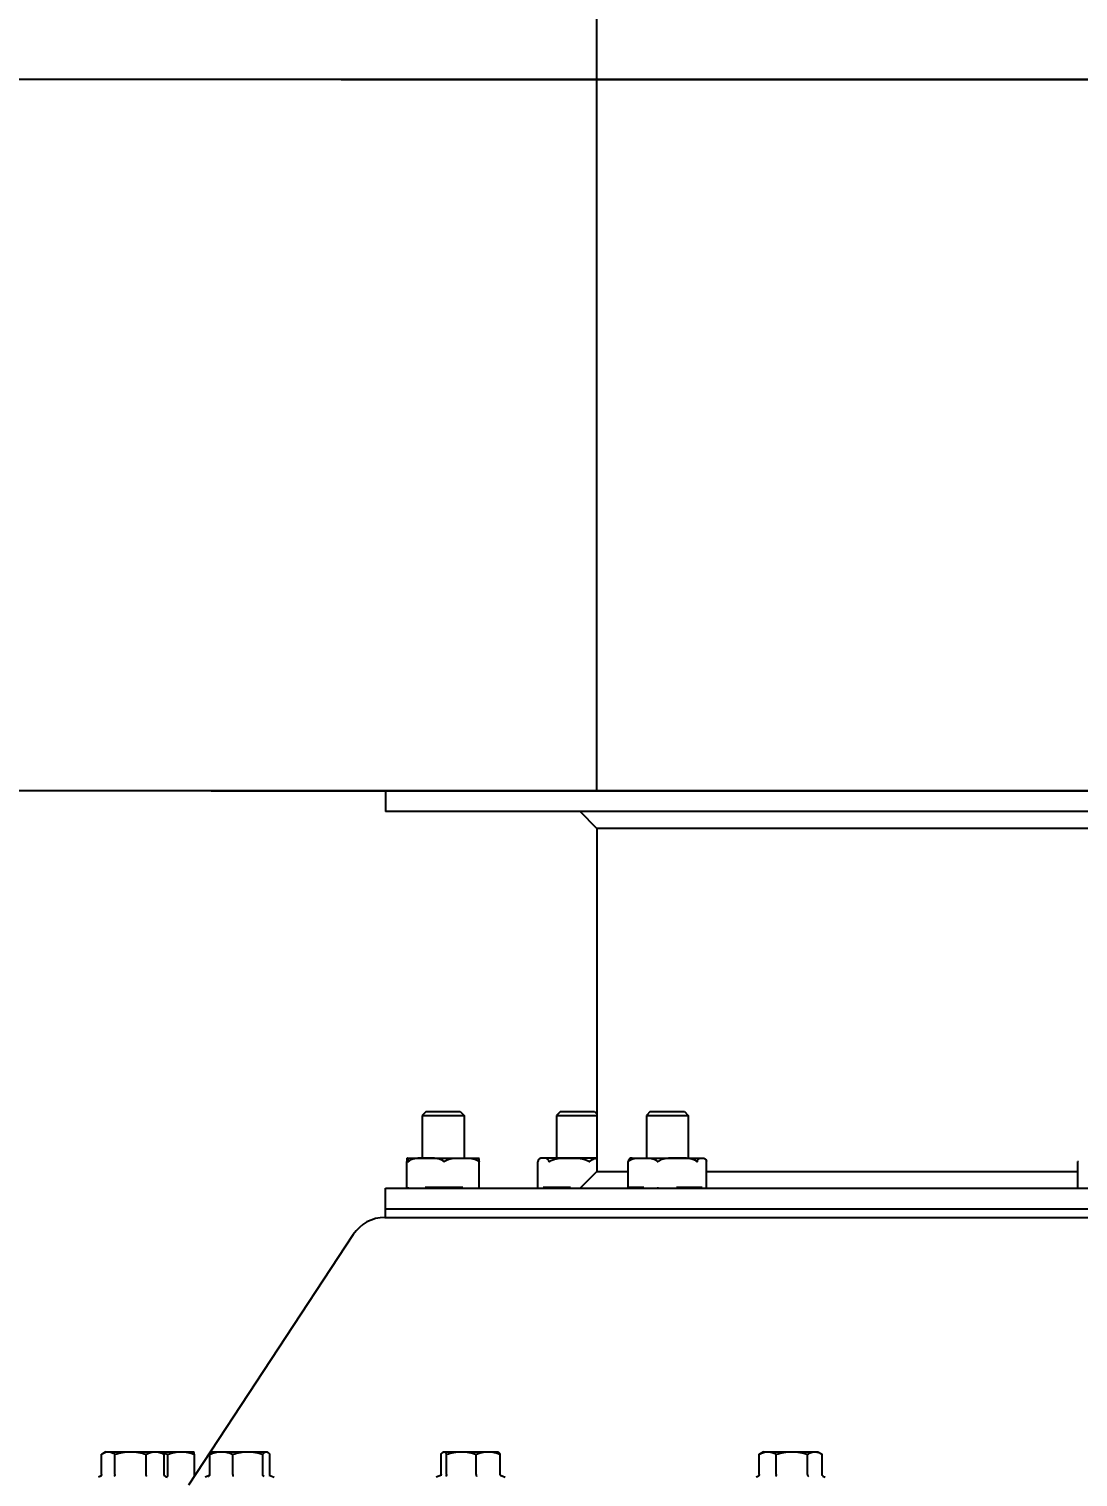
# Model space of a CAD drawing. Header units: millimetres. Extents: x 11802 to 19889, y -472 to 9054.
# Drawn here: x 12100.5 to 12351, y 615.6 to 961.7 of the extents above; entities that cross this region are included whole.
import ezdxf

# ---------------------------------------------------------------- set-up
doc = ezdxf.new("R2010")
doc.units = ezdxf.units.MM
doc.header["$LTSCALE"] = 307.34
doc.header["$PDMODE"] = 3
doc.header["$PDSIZE"] = 8
doc.layers.get('0').update_dxf_attribs({"linetype": 'CONTINUOUS'})
doc.layers.get('Defpoints').update_dxf_attribs({"linetype": 'CONTINUOUS'})
doc.styles.get("Standard").update_dxf_attribs({"font": 'calibri.ttf'})
doc.dimstyles.get("Standard").update_dxf_attribs({"dimtxt": 35, "dimasz": 35, "dimexe": 1.5, "dimexo": 1, "dimtad": 1, "dimdsep": 46, "dimtxsty": 'Standard', "dimblk": '_FILLED', "dimblk1": '_FILLED', "dimblk2": '_FILLED', "dimcen": 0.09, "dimazin": 2, "dimtol": 1, "dimtp": 0.01, "dimtm": 0.01, "dimtfac": 1, "dimtofl": 0, "dimtmove": 0, "dimatfit": 3, "dimldrblk": '_FILLED', "dimfxl": 1, "dimtolj": 1, "dimarcsym": 0})

# ---------------------------------------------------------------- blocks, each defined once
blk = doc.blocks.new('_FILLED')
at = {"color": 0, "linetype": 'ByBlock'}
blk.add_solid([(0, 0), (-1, 0.2143), (-1, -0.2143)], dxfattribs=at)
blk = doc.blocks.new('*D388')
at = {"color": 0, "linetype": 'Continuous', "lineweight": -2}
for p, q in [((12558.35, 779.67), (11952.5, 779.67)), ((11954, 729.67), (11954, 523.2)), ((11954, 279.62), (11954, 486.09)), ((12360.15, 229.62), (11952.5, 229.62))]:
    blk.add_line(p, q, dxfattribs=at)
at = {"layer": 'Defpoints', "color": 0}
for p in [(11954, 779.67), (12559.35, 779.67), (12361.15, 229.62)]:
    blk.add_point(p, dxfattribs=at)
at = {"color": 0, "linetype": 'ByBlock', "lineweight": -2, "xscale": 50, "yscale": 50, "zscale": 50}
for p, rotation in [((11954, 779.67), 90), ((11954, 229.62), 270)]:
    blk.add_blockref('_FILLED', p, dxfattribs=dict(at, rotation=rotation))
at = {"color": 0, "lineweight": 30, "insert": (11954, 504.65), "char_height": 35, "attachment_point": 5}
blk.add_mtext('\\A1;\\A1;BVNO-550', dxfattribs=at)
blk = doc.blocks.new('*D699')
at = {"color": 0, "lineweight": -2}
for p, q in [((12236.1, 894), (12236.1, 1000.5)), ((12455.1, 894), (12455.1, 1000.5)), ((12271.1, 999), (12295.33, 999)), ((12420.1, 999), (12395.88, 999))]:
    blk.add_line(p, q, dxfattribs=at)
at = {"layer": 'Defpoints', "color": 0}
for p in [(12455.1, 999), (12236.1, 893), (12455.1, 893)]:
    blk.add_point(p, dxfattribs=at)
at = {"color": 0, "linetype": 'ByBlock', "lineweight": -2, "xscale": 35, "yscale": 35, "zscale": 35, "rotation": 180}
blk.add_blockref('_FILLED', (12236.1, 999), dxfattribs=at)
at = {"color": 0, "linetype": 'ByBlock', "lineweight": -2, "xscale": 35, "yscale": 35, "zscale": 35}
blk.add_blockref('_FILLED', (12455.1, 999), dxfattribs=at)
at = {"color": 0, "insert": (12345.6, 999), "char_height": 30, "attachment_point": 5}
blk.add_mtext('\\A1;\\A1;%%C220', dxfattribs=at)

msp = doc.modelspace()

# ---------------------------------------------------------------- linework, layer by layer
for p, q in [((15024.60362, 949.67074), (12024.60362, 949.67074)), ((12175, 949.67074), (12556, 949.67074)), ((12236.10362, 779.67074), (12236.10362, 949.67074)), ((12144, 779.67074), (12624, 779.67074)), ((12185.60362, 779.67074), (12345.60362, 779.67074)), ((12185.60362, 779.67074), (12345.60362, 779.67074))]:
    msp.add_line(p, q)
at = {"linetype": 'Continuous'}
for p, q in [((15024.60362, 779.67074), (12024.60362, 779.67074)), ((15024.60362, 779.67074), (12025.60362, 779.67074)), ((12150.60362, 779.67074), (15023.60362, 779.67074)), ((12185.60362, 779.67074), (12185.60362, 774.67074)), ((12505.60362, 774.67074), (12185.60362, 774.67074)), ((12236.10362, 770.67074), (12232.10362, 774.67074)), ((12236.10362, 770.67074), (12236.10362, 688.67074)), ((12455.10362, 770.67074), (12236.10362, 770.67074)), ((12195.30867, 702.97074), (12194.38867, 702.05074)), ((12195.30867, 702.97074), (12203.46867, 702.97074)), ((12203.46867, 702.97074), (12204.38867, 702.05074)), ((12227.40586, 702.97074), (12226.48586, 702.05074)), ((12227.40586, 702.97074), (12235.56586, 702.97074)), ((12235.56586, 702.97074), (12236.10362, 702.43298)), ((12248.86221, 702.97074), (12247.94221, 702.05074)), ((12248.86221, 702.97074), (12257.02221, 702.97074)), ((12257.02221, 702.97074), (12257.94221, 702.05074)), ((12194.38867, 702.05074), (12194.38867, 691.87074)), ((12194.38867, 702.05074), (12204.38867, 702.05074)), ((12204.38867, 702.05074), (12204.38867, 691.87074)), ((12226.48586, 702.05074), (12226.48586, 691.87074)), ((12226.48586, 702.05074), (12236.10362, 702.05074)), ((12247.94221, 702.05074), (12247.94221, 691.87074)), ((12247.94221, 702.05074), (12257.94221, 702.05074)), ((12257.94221, 702.05074), (12257.94221, 691.87074)), ((12190.76123, 691.0707), (12190.76111, 691.06293)), ((12190.76111, 684.87074), (12190.76111, 691.06304)), ((12190.97371, 691.87074), (12190.88543, 691.8681)), ((12190.97371, 691.87074), (12207.80362, 691.87074)), ((12207.80362, 691.87074), (12207.89191, 691.8681)), ((12208.0161, 691.0707), (12208.01622, 691.06293)), ((12208.01622, 684.67843), (12208.01622, 691.06304)), ((12221.97579, 684.73459), (12221.97579, 691.00688)), ((12236.10362, 691.87074), (12223.07097, 691.87074)), ((12223.10104, 691.8654), (12223.07127, 691.86442)), ((12223.09174, 691.86512), (12223.07127, 691.86401)), ((12223.10104, 691.86528), (12223.09174, 691.86512)), ((12243.56742, 684.87074), (12243.56742, 690.98923)), ((12244.52725, 691.87074), (12261.35716, 691.87074)), ((12261.33896, 691.86714), (12261.357, 691.86675)), ((12261.33896, 691.86714), (12261.357, 691.86645)), ((12262.31699, 684.72559), (12262.31699, 691.01588)), ((12351.01061, 684.75199), (12351.01061, 690.98948)), ((12236.10362, 688.67074), (12232.10362, 684.67074)), ((12236.10362, 688.67074), (12243.56742, 688.67074)), ((12262.31699, 688.67074), (12351.01061, 688.67074)), ((12185.60362, 677.67074), (12185.60362, 684.67074)), ((12185.60362, 684.67074), (12505.60362, 684.67074)), ((12190.89957, 684.87074), (12190.76123, 684.87074)), ((12190.89957, 684.87074), (12190.89957, 684.67074)), ((12195.09935, 684.67074), (12195.09935, 684.87074)), ((12204.07669, 684.87074), (12195.09935, 684.87074)), ((12204.07669, 684.87074), (12204.07669, 684.67074)), ((12223.26013, 684.67074), (12223.26013, 684.87074)), ((12229.78335, 684.87074), (12223.26013, 684.87074)), ((12225.12106, 684.87074), (12225.12106, 684.67074)), ((12225.23586, 684.87074), (12225.23586, 684.67074)), ((12229.78335, 684.87074), (12229.78335, 684.67074)), ((12247.3016, 684.87074), (12243.56742, 684.87074)), ((12244.73866, 684.67074), (12244.73866, 684.87074)), ((12246.69221, 684.87074), (12246.69221, 684.67074)), ((12247.3016, 684.87074), (12247.3016, 684.67074)), ((12255.10193, 684.67074), (12255.10193, 684.87074)), ((12261.27459, 684.87074), (12255.10193, 684.87074)), ((12259.19221, 684.87074), (12259.19221, 684.67074)), ((12261.27459, 684.87074), (12261.27459, 684.67074)), ((12505.60362, 679.67074), (12185.60362, 679.67074)), ((12185.46041, 677.67074), (12505.74683, 677.67074)), ((12177.93759, 673.6111), (12138.57377, 613.67074)), ((12117.8089, 621.09018), (12118.11154, 621.28095)), ((12117.8089, 616.2778), (12117.8089, 621.09018)), ((12118.78648, 621.67074), (12118.11153, 621.28105)), ((12118.78648, 621.67074), (12139.80873, 621.67074)), ((12120.98696, 616.2778), (12120.98696, 621.09018)), ((12128.46454, 616.2778), (12128.46454, 621.09018)), ((12131.78648, 621.67074), (12132.46143, 621.28105)), ((12132.76405, 621.09018), (12132.46141, 621.28093)), ((12132.76405, 616.2778), (12132.76405, 621.09018)), ((12133.64282, 616.2778), (12133.64282, 621.09018)), ((12139.80873, 621.67074), (12139.81518, 621.66701)), ((12139.96933, 616.2778), (12139.96933, 621.09018)), ((12143.64935, 616.2778), (12143.64935, 621.09018)), ((12144.30551, 621.67074), (12144.14901, 621.58038)), ((12144.30551, 621.67074), (12157.30551, 621.67074)), ((12149.18756, 616.2778), (12149.18756, 621.09018)), ((12156.34371, 616.2778), (12156.34371, 621.09018)), ((12157.30551, 621.67074), (12157.46201, 621.58038)), ((12157.96166, 616.2778), (12157.96166, 621.09018)), ((12198.92558, 616.2778), (12198.92558, 621.09018)), ((12199.48079, 621.67074), (12199.37947, 621.61224)), ((12199.48079, 621.67074), (12212.48079, 621.67074)), ((12200.23551, 616.2778), (12200.23551, 621.09018)), ((12207.29072, 616.2778), (12207.29072, 621.09018)), ((12212.48079, 621.67074), (12212.5821, 621.61224)), ((12213.03599, 616.2778), (12213.03599, 621.09018)), ((12275.08777, 621.19489), (12274.91426, 621.09018)), ((12274.91426, 616.2778), (12274.91426, 621.09018)), ((12275.91238, 621.67074), (12275.0878, 621.19466)), ((12275.91238, 621.67074), (12288.91238, 621.67074)), ((12278.95265, 616.2778), (12278.95265, 621.09018)), ((12286.45076, 616.2778), (12286.45076, 621.09018)), ((12288.91238, 621.67074), (12289.73695, 621.19466)), ((12289.73698, 621.19489), (12289.91049, 621.09018)), ((12289.91049, 616.2778), (12289.91049, 621.09018)), ((12140.14477, 616.14843), (12140.19008, 616.13194)), ((12157.80326, 616.08841), (12157.80032, 616.08949)), ((12157.80355, 616.08946), (12159.05188, 615.63511)), ((12199.04215, 616.11109), (12197.73441, 615.63511)), ((12199.04533, 616.11128), (12199.04264, 616.11029)), ((12117.7307, 615.88647), (12117.0401, 615.63511)), ((12133.07884, 615.80035), (12133.53285, 615.63511)), ((12133.16887, 615.75685), (12133.13416, 615.77058)), ((12143.55982, 615.99933), (12142.55914, 615.63511)), ((12213.09367, 616.04766), (12214.22716, 615.63511)), ((12274.54191, 615.77193), (12274.166, 615.63511)), ((12274.52509, 615.76319), (12274.50833, 615.75685)), ((12290.12912, 615.82788), (12290.65875, 615.63511))]:
    msp.add_line(p, q, dxfattribs=at)
msp.add_lwpolyline([(12139.97072, 616.26717), (12140.02734, 616.2122), (12140.14439, 616.14856)], dxfattribs=at)
for centre, radius, start, end in [((12223.0709, 690.39074), 1.48, 90, 107.8584257), ((12244.52725, 690.39074), 1.48, 90, 102.6293683), ((12185.46041, 668.67074), 9, 90, 146.7064367), ((12140.46835, 616.27794), 0.49903, 179.9911119, 181.2404747), ((12133.40362, 616.39997), 0.68462, 241.5600168, 246.8254859), ((12274.27206, 616.40539), 0.69023, 291.5034558, 293.0727728), ((12290.53628, 616.37809), 0.65834, 233.6556911, 234.0786724), ((12290.53925, 616.38224), 0.66344, 234.08145, 236.6468187), ((12290.54963, 616.39881), 0.68299, 236.6836322, 246.94242)]:
    msp.add_arc(centre, radius, start, end, dxfattribs=at)
for points, knots in [([(12190.76123, 691.0707), (12190.76316, 691.13643), (12190.76994, 691.32335), (12190.77995, 691.51036), (12190.79312, 691.63096)], [0, 0, 0, 0, 0.351485784, 1, 1, 1, 1]), ([(12190.79312, 691.63096), (12190.79846, 691.67981), (12190.80859, 691.75059), (12190.8291, 691.83164), (12190.85822, 691.86446), (12190.87751, 691.86764), (12190.88543, 691.86811)], [0, 0, 0, 0, 0.543320465, 0.793548654, 0.912364585, 1, 1, 1, 1]), ([(12190.88543, 691.86811), (12190.89424, 691.86862), (12190.91407, 691.86862), (12190.9505, 691.84412), (12190.97423, 691.7569), (12190.98487, 691.68413), (12190.99068, 691.63095)], [0, 0, 0, 0, 0.093293197, 0.203262208, 0.434875219, 1, 1, 1, 1]), ([(12190.99068, 691.63095), (12190.994, 691.60061), (12191.01097, 691.41427), (12191.01799, 691.22718), (12191.02258, 691.0707)], [0, 0, 0, 0, 0.163179643, 1, 1, 1, 1]), ([(12191.1797, 691.0707), (12191.16141, 691.05114), (12191.12949, 691.01981), (12191.08052, 690.98301), (12191.04421, 690.99468), (12191.02595, 691.02496), (12191.02313, 691.05192), (12191.02258, 691.0707)], [0, 0, 0, 0, 0.331689112, 0.582006334, 0.671599628, 0.767156356, 1, 1, 1, 1]), ([(12192.19595, 691.63093), (12192.10353, 691.60438), (12191.73542, 691.48332), (12191.37964, 691.28456), (12191.1797, 691.0707)], [0, 0, 0, 0, 0.247231274, 1, 1, 1, 1]), ([(12198.49099, 691.63093), (12197.98433, 691.77651), (12196.92175, 691.86803), (12195.34347, 691.86855), (12193.76519, 691.86803), (12192.70261, 691.77651), (12192.19595, 691.63093)], [0, 0, 0, 0, 0.250053214, 0.499999982, 0.749946738, 1, 1, 1, 1]), ([(12199.50725, 691.0707), (12199.43897, 691.14373), (12199.14074, 691.39899), (12198.7696, 691.55088), (12198.49099, 691.63093)], [0, 0, 0, 0, 0.256448568, 1, 1, 1, 1]), ([(12199.80713, 691.0707), (12199.76916, 691.02876), (12199.65754, 690.94965), (12199.5463, 691.02893), (12199.50725, 691.0707)], [0, 0, 0, 0, 0.497314612, 1, 1, 1, 1]), ([(12199.80713, 691.0707), (12199.87306, 691.1435), (12200.16014, 691.39741), (12200.52082, 691.55065), (12200.79156, 691.63096)], [0, 0, 0, 0, 0.258045034, 1, 1, 1, 1]), ([(12200.79156, 691.63096), (12201.28137, 691.77625), (12202.31131, 691.86838), (12203.84018, 691.86824), (12205.36905, 691.86839), (12206.39899, 691.77624), (12206.8888, 691.63095)], [0, 0, 0, 0, 0.250126252, 0.499999775, 0.749873392, 1, 1, 1, 1]), ([(12206.8888, 691.63095), (12206.9784, 691.60438), (12207.33671, 691.48276), (12207.68117, 691.28289), (12207.87333, 691.0707)], [0, 0, 0, 0, 0.246108626, 1, 1, 1, 1]), ([(12207.98007, 690.98923), (12207.96098, 690.98923), (12207.92105, 691.02), (12207.89092, 691.05127), (12207.87333, 691.0707)], [0, 0, 0, 0, 0.421353502, 1, 1, 1, 1]), ([(12207.98421, 691.63096), (12207.97887, 691.67981), (12207.96874, 691.75059), (12207.94823, 691.83164), (12207.91911, 691.86446), (12207.89982, 691.86764), (12207.89191, 691.86811)], [0, 0, 0, 0, 0.543320465, 0.793548654, 0.912364585, 1, 1, 1, 1]), ([(12208.01622, 691.06304), (12208.01622, 691.05396), (12208.01612, 691.02757), (12207.99938, 690.98923), (12207.98007, 690.98923)], [0, 0, 0, 0, 0.31967045, 1, 1, 1, 1]), ([(12208.0161, 691.0707), (12208.01418, 691.13643), (12208.00739, 691.32335), (12207.99738, 691.51036), (12207.98421, 691.63096)], [0, 0, 0, 0, 0.351485784, 1, 1, 1, 1]), ([(12221.98827, 691.0707), (12221.98645, 691.06471), (12221.98065, 691.04384), (12221.97576, 691.0223), (12221.97577, 691.00683)], [0, 0, 0, 0, 0.287941371, 1, 1, 1, 1]), ([(12222.31802, 691.63093), (12222.28626, 691.60281), (12222.13395, 691.44547), (12222.03929, 691.23891), (12221.98827, 691.0707)], [0, 0, 0, 0, 0.194416991, 1, 1, 1, 1]), ([(12222.61704, 691.7994), (12222.59154, 691.7912), (12222.48371, 691.75165), (12222.38395, 691.68931), (12222.31802, 691.63093)], [0, 0, 0, 0, 0.233253968, 1, 1, 1, 1]), ([(12223.07127, 691.86442), (12222.95711, 691.86029), (12222.80308, 691.84938), (12222.65422, 691.81135), (12222.61704, 691.7994)], [0, 0, 0, 0, 0.745226281, 1, 1, 1, 1]), ([(12224.36066, 691.63093), (12224.27171, 691.70969), (12224.06492, 691.81986), (12223.73454, 691.86355), (12223.41719, 691.86922), (12223.20635, 691.86854), (12223.10104, 691.8654)], [0, 0, 0, 0, 0.272300604, 0.516958373, 0.758535459, 1, 1, 1, 1]), ([(12224.69042, 691.0707), (12224.67006, 691.1378), (12224.59551, 691.34259), (12224.47159, 691.53271), (12224.36066, 691.63093)], [0, 0, 0, 0, 0.321227539, 1, 1, 1, 1]), ([(12224.90832, 691.0707), (12224.88754, 691.0506), (12224.84822, 691.01601), (12224.77725, 690.97746), (12224.71148, 691.01144), (12224.69643, 691.05087), (12224.69042, 691.0707)], [0, 0, 0, 0, 0.306915559, 0.570799224, 0.780050375, 1, 1, 1, 1]), ([(12224.90832, 691.0707), (12224.98462, 691.14448), (12225.32093, 691.40342), (12225.72702, 691.55164), (12226.03236, 691.63096)], [0, 0, 0, 0, 0.251740428, 1, 1, 1, 1]), ([(12226.03236, 691.63096), (12226.59568, 691.77731), (12227.76833, 691.86795), (12229.5133, 691.86846), (12231.25827, 691.86797), (12232.43092, 691.7773), (12232.99425, 691.63095)], [0, 0, 0, 0, 0.249844017, 0.499999814, 0.750155708, 1, 1, 1, 1]), ([(12232.99425, 691.63095), (12233.29961, 691.55162), (12233.70576, 691.40346), (12234.04209, 691.14449), (12234.11839, 691.0707)], [0, 0, 0, 0, 0.748256695, 1, 1, 1, 1]), ([(12234.40592, 691.0707), (12234.39832, 691.0603), (12234.36555, 691.01973), (12234.31341, 690.98923), (12234.27363, 690.98923)], [0, 0, 0, 0, 0.244586916, 1, 1, 1, 1]), ([(12234.40592, 691.0707), (12234.45798, 691.14195), (12234.67854, 691.38632), (12234.97603, 691.54856), (12235.20017, 691.63096)], [0, 0, 0, 0, 0.269815016, 1, 1, 1, 1]), ([(12235.20017, 691.63096), (12235.27344, 691.6579), (12235.56792, 691.75033), (12235.87455, 691.79785), (12236.10357, 691.82073)], [0, 0, 0, 0, 0.25326525, 1, 1, 1, 1]), ([(12243.5799, 690.98923), (12243.57331, 690.98923), (12243.56729, 691.00284), (12243.56741, 691.01226), (12243.56741, 691.01586)], [0, 0, 0, 0, 0.64676267, 1, 1, 1, 1]), ([(12243.56741, 691.01586), (12243.56742, 691.01992), (12243.56848, 691.03843), (12243.57216, 691.05668), (12243.57561, 691.0707)], [0, 0, 0, 0, 0.219838936, 1, 1, 1, 1]), ([(12243.8438, 691.63095), (12243.81758, 691.6024), (12243.68885, 691.43777), (12243.6162, 691.23522), (12243.57561, 691.0707)], [0, 0, 0, 0, 0.186200021, 1, 1, 1, 1]), ([(12243.66123, 691.0707), (12243.64662, 691.05177), (12243.62326, 691.02505), (12243.59466, 690.98923), (12243.5799, 690.98923)], [0, 0, 0, 0, 0.618292726, 1, 1, 1, 1]), ([(12243.66123, 691.0707), (12243.71654, 691.14234), (12243.95277, 691.3893), (12244.26546, 691.54916), (12244.50059, 691.63096)], [0, 0, 0, 0, 0.266624005, 1, 1, 1, 1]), ([(12244.20366, 691.83493), (12244.14108, 691.8209), (12244.00711, 691.77533), (12243.89485, 691.68654), (12243.8438, 691.63095)], [0, 0, 0, 0, 0.459406259, 1, 1, 1, 1]), ([(12244.50059, 691.63096), (12244.91352, 691.77462), (12245.79545, 691.86902), (12247.09995, 691.86792), (12248.40445, 691.86904), (12249.28637, 691.77461), (12249.69931, 691.63095)], [0, 0, 0, 0, 0.250578476, 0.499999713, 0.749421039, 1, 1, 1, 1]), ([(12249.69931, 691.63095), (12249.77605, 691.60426), (12250.08989, 691.47951), (12250.38144, 691.27443), (12250.53875, 691.0707)], [0, 0, 0, 0, 0.239924466, 1, 1, 1, 1]), ([(12250.83056, 691.0707), (12250.78885, 691.02975), (12250.70673, 690.96857), (12250.5926, 691.00933), (12250.55495, 691.04972), (12250.53875, 691.0707)], [0, 0, 0, 0, 0.518011884, 0.765140862, 1, 1, 1, 1]), ([(12251.93801, 691.63093), (12251.83749, 691.60443), (12251.44108, 691.4846), (12251.05307, 691.28909), (12250.83056, 691.0707)], [0, 0, 0, 0, 0.25005099, 1, 1, 1, 1]), ([(12258.79791, 691.63093), (12258.24323, 691.77718), (12257.08741, 691.86776), (12255.36796, 691.86869), (12253.6485, 691.86776), (12252.49268, 691.77718), (12251.93801, 691.63093)], [0, 0, 0, 0, 0.249873829, 0.499999984, 0.75012613, 1, 1, 1, 1]), ([(12259.90535, 691.0707), (12259.83029, 691.14437), (12259.4999, 691.40286), (12259.09912, 691.55151), (12258.79791, 691.63093)], [0, 0, 0, 0, 0.252393559, 1, 1, 1, 1]), ([(12260.11154, 691.0707), (12260.1067, 691.05107), (12260.0948, 691.01218), (12260.03189, 690.97719), (12259.96356, 691.01688), (12259.92571, 691.05072), (12259.90535, 691.0707)], [0, 0, 0, 0, 0.221369588, 0.425134481, 0.687612175, 1, 1, 1, 1]), ([(12260.11154, 691.0707), (12260.12799, 691.13736), (12260.18706, 691.33645), (12260.2853, 691.52816), (12260.37971, 691.63096)], [0, 0, 0, 0, 0.329706616, 1, 1, 1, 1]), ([(12260.37971, 691.63096), (12260.42473, 691.67999), (12260.52174, 691.76008), (12260.73658, 691.84753), (12260.90144, 691.86093), (12261.00749, 691.86504)], [0, 0, 0, 0, 0.290054825, 0.537582487, 1, 1, 1, 1]), ([(12261.68076, 691.83493), (12261.74334, 691.8209), (12261.87731, 691.77533), (12261.98957, 691.68654), (12262.04061, 691.63095)], [0, 0, 0, 0, 0.459406259, 1, 1, 1, 1]), ([(12262.04061, 691.63095), (12262.06684, 691.6024), (12262.19557, 691.43777), (12262.26822, 691.23522), (12262.3088, 691.0707)], [0, 0, 0, 0, 0.186200021, 1, 1, 1, 1]), ([(12262.31701, 691.01586), (12262.317, 691.01992), (12262.31593, 691.03843), (12262.31226, 691.05668), (12262.3088, 691.0707)], [0, 0, 0, 0, 0.219838936, 1, 1, 1, 1]), ([(12351.01061, 690.98948), (12351.01058, 690.99947), (12351.02808, 691.02596), (12351.03789, 691.05315), (12351.04676, 691.0707)], [0, 0, 0, 0, 0.336837401, 1, 1, 1, 1]), ([(12191.02258, 684.67077), (12191.02313, 684.68936), (12191.02614, 684.7163), (12191.04435, 684.74601), (12191.06887, 684.75546), (12191.0959, 684.74414), (12191.13409, 684.71728), (12191.1615, 684.69024), (12191.1797, 684.67077)], [0, 0, 0, 0, 0.230435296, 0.326240929, 0.416547195, 0.52844284, 0.669864308, 1, 1, 1, 1]), ([(12207.98007, 684.75224), (12207.99947, 684.75224), (12208.01596, 684.71374), (12208.01622, 684.68738), (12208.01622, 684.67841)], [0, 0, 0, 0, 0.683941665, 1, 1, 1, 1]), ([(12250.53875, 684.67077), (12250.57116, 684.71274), (12250.68133, 684.79227), (12250.78888, 684.71168), (12250.83056, 684.67077)], [0, 0, 0, 0, 0.475867847, 1, 1, 1, 1]), ([(12118.11154, 621.28091), (12118.3136, 621.39741), (12118.7255, 621.59243), (12119.17917, 621.67074), (12119.39793, 621.67074)], [0, 0, 0, 0, 0.516012787, 1, 1, 1, 1]), ([(12119.39793, 621.67074), (12119.67069, 621.67074), (12120.24282, 621.54531), (12120.74107, 621.25782), (12120.98696, 621.09018)], [0, 0, 0, 0, 0.478225218, 1, 1, 1, 1]), ([(12120.98696, 621.09018), (12121.59436, 621.26618), (12122.82761, 621.55922), (12124.09373, 621.67074), (12124.72575, 621.67074)], [0, 0, 0, 0, 0.500141567, 1, 1, 1, 1]), ([(12124.72575, 621.67074), (12125.35777, 621.67074), (12126.62392, 621.55941), (12127.85714, 621.26618), (12128.46454, 621.09018)], [0, 0, 0, 0, 0.499858259, 1, 1, 1, 1]), ([(12128.46454, 621.09018), (12128.80525, 621.26188), (12129.49865, 621.55298), (12130.24838, 621.67074), (12130.61429, 621.67074)], [0, 0, 0, 0, 0.510447214, 1, 1, 1, 1]), ([(12130.61429, 621.67074), (12130.98021, 621.67074), (12131.72998, 621.55316), (12132.42333, 621.26188), (12132.76405, 621.09018)], [0, 0, 0, 0, 0.4895453, 1, 1, 1, 1]), ([(12133.64282, 621.09018), (12134.15398, 621.26524), (12135.19292, 621.55797), (12136.27062, 621.67074), (12136.80608, 621.67074)], [0, 0, 0, 0, 0.502253612, 1, 1, 1, 1]), ([(12136.80608, 621.67074), (12137.34154, 621.67074), (12138.41927, 621.55817), (12139.45817, 621.26524), (12139.96933, 621.09018)], [0, 0, 0, 0, 0.497744694, 1, 1, 1, 1]), ([(12139.96933, 621.09018), (12139.95782, 621.16482), (12139.93563, 621.29813), (12139.8995, 621.47418), (12139.86422, 621.59059), (12139.83501, 621.65534), (12139.81518, 621.66695)], [0, 0, 0, 0, 0.376167746, 0.675662714, 0.885571309, 1, 1, 1, 1]), ([(12143.64935, 621.09018), (12144.09439, 621.26429), (12144.99968, 621.55642), (12145.94904, 621.67074), (12146.41846, 621.67074)], [0, 0, 0, 0, 0.504464542, 1, 1, 1, 1]), ([(12144.14901, 621.58011), (12144.05629, 621.52656), (12143.87467, 621.37345), (12143.72552, 621.19217), (12143.64935, 621.09018)], [0, 0, 0, 0, 0.456867136, 1, 1, 1, 1]), ([(12146.41846, 621.67074), (12146.88787, 621.67074), (12147.83721, 621.55629), (12148.74253, 621.26428), (12149.18756, 621.09018)], [0, 0, 0, 0, 0.49553776, 1, 1, 1, 1]), ([(12149.18756, 621.09018), (12149.76811, 621.26595), (12150.94719, 621.55893), (12152.16059, 621.67074), (12152.76563, 621.67074)], [0, 0, 0, 0, 0.500634424, 1, 1, 1, 1]), ([(12152.76563, 621.67074), (12153.37068, 621.67074), (12154.58411, 621.55912), (12155.76315, 621.26595), (12156.34371, 621.09018)], [0, 0, 0, 0, 0.499365047, 1, 1, 1, 1]), ([(12156.34371, 621.09018), (12156.40583, 621.17337), (12156.52876, 621.32492), (12156.72808, 621.51314), (12156.9343, 621.63883), (12157.08301, 621.67074), (12157.15269, 621.67074)], [0, 0, 0, 0, 0.303012402, 0.568302155, 0.796667975, 1, 1, 1, 1]), ([(12157.15269, 621.67074), (12157.1786, 621.67074), (12157.28686, 621.66264), (12157.39075, 621.62127), (12157.462, 621.58011)], [0, 0, 0, 0, 0.239490293, 1, 1, 1, 1]), ([(12157.462, 621.58011), (12157.55472, 621.52656), (12157.73635, 621.37345), (12157.8855, 621.19217), (12157.96166, 621.09018)], [0, 0, 0, 0, 0.456867136, 1, 1, 1, 1]), ([(12198.92558, 621.09018), (12198.993, 621.20168), (12199.12183, 621.39455), (12199.29138, 621.56093), (12199.37948, 621.61193)], [0, 0, 0, 0, 0.561403981, 1, 1, 1, 1]), ([(12199.37948, 621.61193), (12199.39571, 621.62133), (12199.45811, 621.65353), (12199.52903, 621.67074), (12199.58055, 621.67074)], [0, 0, 0, 0, 0.266940318, 1, 1, 1, 1]), ([(12199.58055, 621.67074), (12199.70263, 621.67074), (12199.89662, 621.54984), (12200.08664, 621.32236), (12200.18569, 621.17258), (12200.23551, 621.09018)], [0, 0, 0, 0, 0.406541753, 0.679356534, 1, 1, 1, 1]), ([(12200.23551, 621.09018), (12200.80763, 621.26588), (12201.96972, 621.55859), (12203.16654, 621.67074), (12203.76311, 621.67074)], [0, 0, 0, 0, 0.500801895, 1, 1, 1, 1]), ([(12203.76311, 621.67074), (12204.35968, 621.67074), (12205.55649, 621.55846), (12206.7186, 621.26588), (12207.29072, 621.09018)], [0, 0, 0, 0, 0.499198629, 1, 1, 1, 1]), ([(12207.29072, 621.09018), (12207.75314, 621.26457), (12208.69356, 621.55705), (12209.6766, 621.67074), (12210.16335, 621.67074)], [0, 0, 0, 0, 0.503803124, 1, 1, 1, 1]), ([(12210.16335, 621.67074), (12210.65011, 621.67074), (12211.63318, 621.55724), (12212.57356, 621.26457), (12213.03599, 621.09018)], [0, 0, 0, 0, 0.496194074, 1, 1, 1, 1]), ([(12213.03599, 621.09018), (12212.96858, 621.20168), (12212.83974, 621.39455), (12212.6702, 621.56093), (12212.5821, 621.61193)], [0, 0, 0, 0, 0.561403981, 1, 1, 1, 1]), ([(12274.91426, 621.09018), (12275.23292, 621.26114), (12275.88124, 621.55177), (12276.5893, 621.67074), (12276.93345, 621.67074)], [0, 0, 0, 0, 0.512372259, 1, 1, 1, 1]), ([(12276.93345, 621.67074), (12277.27761, 621.67074), (12277.98572, 621.55195), (12278.63398, 621.26115), (12278.95265, 621.09018)], [0, 0, 0, 0, 0.487618916, 1, 1, 1, 1]), ([(12278.95265, 621.09018), (12279.56175, 621.26619), (12280.79851, 621.559), (12282.06796, 621.67074), (12282.7017, 621.67074)], [0, 0, 0, 0, 0.500111932, 1, 1, 1, 1]), ([(12282.7017, 621.67074), (12283.33545, 621.67074), (12284.60488, 621.55887), (12285.84165, 621.26619), (12286.45076, 621.09018)], [0, 0, 0, 0, 0.499888255, 1, 1, 1, 1]), ([(12286.45076, 621.09018), (12286.72049, 621.2591), (12287.26812, 621.54812), (12287.88455, 621.67074), (12288.18063, 621.67074)], [0, 0, 0, 0, 0.51805317, 1, 1, 1, 1]), ([(12288.18063, 621.67074), (12288.44578, 621.67074), (12288.99509, 621.57392), (12289.49259, 621.33566), (12289.73695, 621.19464)], [0, 0, 0, 0, 0.48449166, 1, 1, 1, 1]), ([(12117.8089, 616.2778), (12117.80894, 616.17895), (12117.73908, 615.97863), (12117.58237, 615.84504), (12117.49508, 615.79781)], [0, 0, 0, 0, 0.498992283, 1, 1, 1, 1]), ([(12120.98698, 616.27802), (12120.98698, 616.22046), (12120.96624, 616.02927), (12120.86948, 615.83009), (12120.7542, 615.75685)], [0, 0, 0, 0, 0.296485978, 1, 1, 1, 1]), ([(12128.63659, 615.75685), (12128.57786, 615.80732), (12128.49178, 615.98398), (12128.46449, 616.16919), (12128.46452, 616.27802)], [0, 0, 0, 0, 0.415720727, 1, 1, 1, 1]), ([(12133.07758, 615.79797), (12132.99034, 615.84523), (12132.83378, 615.97892), (12132.764, 616.17918), (12132.76404, 616.27802)], [0, 0, 0, 0, 0.50094762, 1, 1, 1, 1]), ([(12133.66091, 615.75685), (12133.65284, 615.82276), (12133.64707, 615.99685), (12133.6428, 616.17056), (12133.6428, 616.27802)], [0, 0, 0, 0, 0.381914682, 1, 1, 1, 1]), ([(12149.18757, 616.27802), (12149.18755, 616.17021), (12149.17679, 616.02108), (12149.13903, 615.84784), (12149.11476, 615.78182), (12149.09996, 615.75685)], [0, 0, 0, 0, 0.607861042, 0.836381774, 1, 1, 1, 1]), ([(12156.64354, 615.75685), (12156.55714, 615.79946), (12156.40131, 615.95514), (12156.34364, 616.16645), (12156.3437, 616.27802)], [0, 0, 0, 0, 0.463363869, 1, 1, 1, 1]), ([(12200.23551, 616.2778), (12200.23558, 616.16597), (12200.17428, 615.95236), (12200.01319, 615.79903), (12199.92449, 615.75686)], [0, 0, 0, 0, 0.532394677, 1, 1, 1, 1]), ([(12207.29073, 616.27802), (12207.29068, 616.17035), (12207.302, 615.99562), (12207.33208, 615.81848), (12207.36163, 615.75685)], [0, 0, 0, 0, 0.611700847, 1, 1, 1, 1]), ([(12274.91427, 616.27802), (12274.91435, 616.16902), (12274.82844, 615.94793), (12274.64349, 615.81336), (12274.54257, 615.77037)], [0, 0, 0, 0, 0.498396739, 1, 1, 1, 1]), ([(12278.95265, 616.2778), (12278.95271, 616.16876), (12278.92269, 615.98093), (12278.8276, 615.806), (12278.76535, 615.75686)], [0, 0, 0, 0, 0.578922488, 1, 1, 1, 1]), ([(12286.45077, 616.27802), (12286.4507, 616.1684), (12286.48572, 615.97389), (12286.60004, 615.80376), (12286.66939, 615.75685)], [0, 0, 0, 0, 0.566952195, 1, 1, 1, 1]), ([(12290.14613, 615.84782), (12290.07835, 615.89769), (12289.96019, 616.02436), (12289.91042, 616.19414), (12289.91048, 616.27802)], [0, 0, 0, 0, 0.500813507, 1, 1, 1, 1])]:
    msp.add_open_spline(points, degree=3, knots=knots, dxfattribs=at)
for points in [[(12234.27363, 690.98923), (12234.21519, 690.98923), (12234.1604, 691.03007), (12234.11839, 691.0707)], [(12261.00749, 691.86504), (12261.1179, 691.86932), (12261.22849, 691.8693), (12261.33896, 691.86714)], [(12261.357, 691.86675), (12261.46541, 691.86422), (12261.57494, 691.85865), (12261.68076, 691.83493)], [(12351.05504, 691.0707), (12351.03776, 691.04513), (12351.02806, 691.01493), (12351.01061, 690.98948)], [(12132.1005, 621.49436), (12132.62239, 621.39393), (12133.13742, 621.25458), (12133.64282, 621.09018)], [(12139.98611, 616.14763), (12139.97602, 616.18656), (12139.97031, 616.22693), (12139.96944, 616.26714)], [(12140.07534, 615.95872), (12140.03473, 616.01529), (12140.00357, 616.08021), (12139.98611, 616.14763)], [(12143.64935, 616.2778), (12143.64941, 616.17991), (12143.61619, 616.07923), (12143.56281, 615.99717)], [(12158.0479, 615.99726), (12157.99456, 616.07936), (12157.9616, 616.18012), (12157.96166, 616.27802)], [(12198.92559, 616.27802), (12198.92564, 616.19882), (12198.90484, 616.11791), (12198.86912, 616.04722)], [(12213.09272, 616.04712), (12213.05689, 616.11781), (12213.03593, 616.19876), (12213.03598, 616.27802)], [(12143.44111, 615.86118), (12143.38787, 615.81712), (12143.32652, 615.7815), (12143.26196, 615.75686)], [(12143.56281, 615.99717), (12143.52964, 615.94618), (12143.48798, 615.89996), (12143.44111, 615.86118)], [(12213.19822, 615.901), (12213.1561, 615.94384), (12213.11989, 615.99354), (12213.09272, 616.04712)], [(12213.41794, 615.75685), (12213.33625, 615.78848), (12213.25963, 615.83854), (12213.19822, 615.901)]]:
    msp.add_open_spline(points, degree=3, dxfattribs=at)

# ---------------------------------------------------------------- dimensions: what is measured, and where the dimension line sits
dim = msp.add_linear_dim(base=(12455.10362, 999), p1=(12236.10362, 893.00407), p2=(12455.10362, 893.00407), text='\\A1;%%C220', dimstyle='Standard', override={"dimtxt": 30, "dimtad": 0, "dimtih": 1, "dimtoh": 1, "dimdec": 4, "dimzin": 0, "dimtxsty": 'Standard', "dimcen": 50.292, "dimadec": 0, "dimazin": 0, "dimtdec": 4, "dimtzin": 0})
dim.commit()
dim.dimension.update_dxf_attribs({"geometry": '*D699', "text_midpoint": (12345.60362, 999)})
at = {"linetype": 'Continuous', "lineweight": 30}
dim = msp.add_linear_dim(base=(11954, 779.67074), p1=(12361.15239, 229.61943), p2=(12559.34537, 779.67074), angle=90, text='\\A1;BVNO-550', dimstyle='Standard', override={"dimasz": 50, "dimtad": 0, "dimtih": 1, "dimtoh": 1, "dimdec": 4, "dimzin": 0, "dimtxsty": 'Standard', "dimcen": 53.46, "dimadec": 0, "dimazin": 0, "dimtdec": 4, "dimtzin": 0}, dxfattribs=at)
dim.commit()
dim.dimension.update_dxf_attribs({"geometry": '*D388', "text_midpoint": (11954, 504.64508), "dimtype": 160})

doc.saveas('drawing.dxf')
